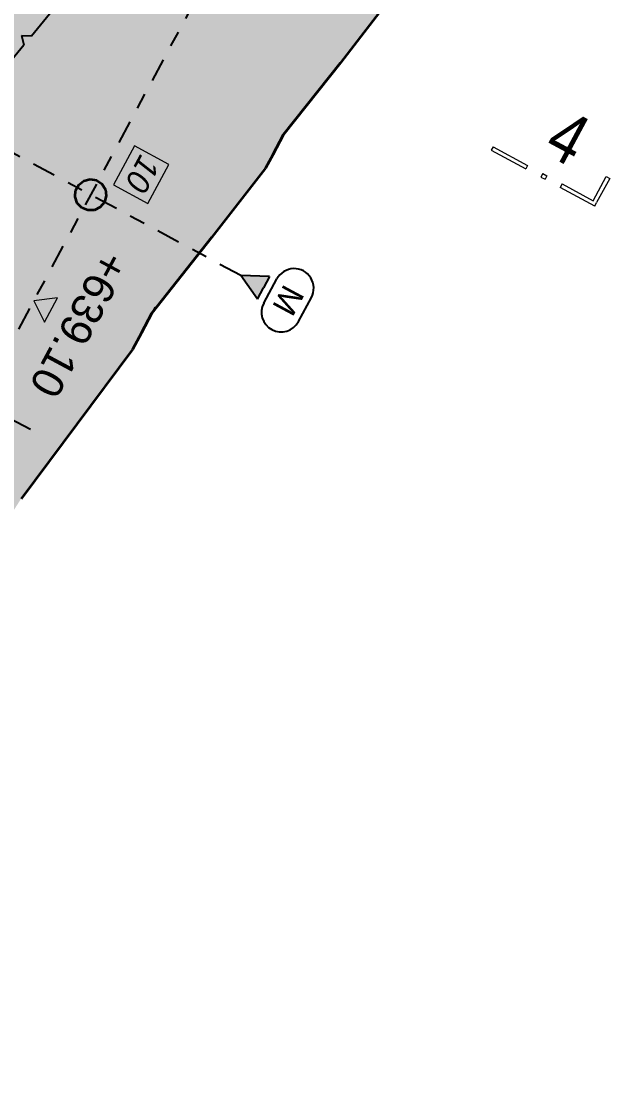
# Model space of a CAD drawing. Header units: metres. Extents: x 2711799 to 2711985, y 1236908 to 1237087.
# Drawn here: x 2711827.13 to 2711830.88, y 1236930.78 to 1236937.58 of the extents above; entities that cross this region are included whole.
import ezdxf

# ---------------------------------------------------------------- set-up
doc = ezdxf.new("R2010")
doc.units = ezdxf.units.M
for name, pattern in [('AUSGEZOGEN', [0]), ('PUNKT2_S9', [0.35, 0.15, -0.1, 0, -0.1]), ('VERDECKT2_S2', [0.18, 0.1, -0.08])]:
    doc.linetypes.add(name, pattern=pattern)
for name, color, linetype, lineweight in [('XR$10$Bauteilachse', 7, 'PUNKT2_S9', 25), ('XR$10$Beton Ansicht', 7, 'AUSGEZOGEN', 35), ('XR$10$Beton verdeckt vorne', 7, 'VERDECKT2_S2', 25), ('XR$10$Betonierfugen', 7, 'AUSGEZOGEN', 25), ('XR$10$Fuellflaeche', 7, 'AUSGEZOGEN', 25), ('XR$10$STANDARD_1', 7, 'AUSGEZOGEN', 13), ('XR$10$Text Decke', 7, 'AUSGEZOGEN', 18), ('XR$10$Vermassung Aushub Ebenen', 7, 'AUSGEZOGEN', 25), ('XR$10$Vermassung Schnitte', 7, 'AUSGEZOGEN', 18), ('XR$10$Wand Beton bewehrt', 7, 'AUSGEZOGEN', 50), ('XR$11$Decke', 7, 'AUSGEZOGEN', 35)]:
    doc.layers.add(name, color=color, linetype=linetype, lineweight=lineweight)
doc.styles.add('ARIAL', font='arial.ttf')

# ---------------------------------------------------------------- blocks, each defined once
blk = doc.blocks.new('MUSTERELEMENT_28')
at = {"layer": 'XR$10$Betonierfugen', "color": 7, "linetype": 'AUSGEZOGEN', "lineweight": 25, "transparency": 33554687}
for p, q in [((120.6937, -50.5044), (120.4855, -50.463)), ((120.7207, -50.5608), (120.6937, -50.5044)), ((120.7207, -50.5608), (120.7672, -50.519)), ((120.9755, -50.5604), (120.7672, -50.519))]:
    blk.add_line(p, q, dxfattribs=at)
blk = doc.blocks.new('COMPLEX_KOTENVERMASSUNG_3')
at = {"layer": 'XR$10$Vermassung Schnitte', "linetype": 'AUSGEZOGEN', "lineweight": 18, "transparency": 33554687}
blk.add_hatch(color=7, dxfattribs=at).paths.add_polyline_path([(122.2616, -49.5669), (122.0866, -49.5669), (122.1741, -49.6919)])
at = {"layer": 'XR$10$Vermassung Schnitte', "color": 7, "linetype": 'AUSGEZOGEN', "lineweight": 18, "transparency": 33554687}
for p, q in [((122.2616, -49.5669), (122.0866, -49.5669)), ((122.0866, -49.5669), (122.1741, -49.6919)), ((122.1741, -49.6919), (122.2616, -49.5669)), ((122.1741, -49.6919), (122.1741, -49.6919)), ((122.1741, -49.6919), (122.1741, -49.6919)), ((122.1741, -49.6919), (122.1741, -49.6919)), ((122.1741, -49.6919), (122.1741, -49.6919))]:
    blk.add_line(p, q, dxfattribs=at)
at = {"layer": 'XR$10$Vermassung Schnitte', "color": 7, "linetype": 'AUSGEZOGEN', "lineweight": 18, "transparency": 33554687, "insert": (121.672, -49.4669), "char_height": 0.2, "width": 1.115675, "attachment_point": 7, "style": 'ARIAL'}
blk.add_mtext('\\W0.98;+639.10', dxfattribs=at)

msp = doc.modelspace()

# ---------------------------------------------------------------- hatches: boundary and pattern name
at = {"layer": 'XR$10$Fuellflaeche', "transparency": 33554687}
msp.add_hatch(color=1, dxfattribs=at).paths.add_polyline_path([(2711828.5246, 1236935.9638), (2711828.6307, 1236935.8135), (2711828.7084, 1236935.9581)])
at = {"layer": 'XR$10$Wand Beton bewehrt', "linetype": 'AUSGEZOGEN', "lineweight": 35, "transparency": 33554687}
msp.add_hatch(color=94, dxfattribs=at).paths.add_polyline_path([(2711827.6289, 1236936.3991), (2711827.6558, 1236936.4308), (2711827.6674, 1236936.4708), (2711827.6618, 1236936.512), (2711827.64, 1236936.5473), (2711827.6056, 1236936.5707), (2711827.5647, 1236936.5782), (2711827.5243, 1236936.5683), (2711827.4914, 1236936.5428), (2711827.4717, 1236936.5062), (2711827.4686, 1236936.4647), (2711827.4827, 1236936.4256), (2711827.5114, 1236936.3956), (2711827.5499, 1236936.3798), (2711827.5915, 1236936.3811)])
at = {"layer": 'XR$11$Decke', "lineweight": 25, "transparency": 33554687}
msp.add_hatch(color=131, dxfattribs=at).paths.add_polyline_path([(2711829.6834, 1236938.864), (2711824.1963, 1236941.1428), (2711823.6932, 1236940.207), (2711819.8187, 1236933.3434), (2711819.7943, 1236933.3564), (2711819.4439, 1236932.7047), (2711819.468, 1236932.6917), (2711815.7614, 1236925.454), (2711815.3826, 1236924.7496), (2711816.0223, 1236922.6224), (2711817.0457, 1236923.1806), (2711819.2635, 1236924.2386), (2711820.1856, 1236924.6652), (2711820.3929, 1236924.7616), (2711821.9105, 1236926.3357), (2711827.124, 1236934.5396), (2711827.8346, 1236935.4927), (2711827.9586, 1236935.7235), (2711828.6826, 1236936.6476), (2711828.7981, 1236936.8626), (2711829.5306, 1236937.8026), (2711829.6318, 1236937.9908), (2711829.8594, 1236938.2767)])

# ---------------------------------------------------------------- linework, layer by layer
at = {"layer": 'XR$10$Bauteilachse', "transparency": 33554687}
for p, q in [((2711829.5222, 1236940.1138, 640.05), (2711825.8936, 1236933.3645, 640.05)), ((2711827.1833, 1236934.9818, 640.05), (2711822.5328, 1236937.4821, 640.05))]:
    msp.add_line(p, q, dxfattribs=at)
at = {"layer": 'XR$10$Beton Ansicht', "transparency": 33554687}
for p, q in [((2711829.5306, 1236937.8026, 640.05), (2711829.1611, 1236937.3198, 640.05)), ((2711829.1611, 1236937.3198, 640.05), (2711828.7981, 1236936.8626, 640.05)), ((2711828.7981, 1236936.8626, 640.05), (2711829.1611, 1236937.3198, 640.05)), ((2711828.7981, 1236936.8626, 640.05), (2711828.729, 1236936.734, 640.05)), ((2711828.729, 1236936.734, 640.05), (2711828.7981, 1236936.8626, 640.05)), ((2711828.729, 1236936.734, 640.05), (2711828.6826, 1236936.6476, 640.05)), ((2711828.6826, 1236936.6476, 640.05), (2711828.3413, 1236936.2084, 640.05)), ((2711827.4717, 1236936.5062, 640.05), (2711827.4914, 1236936.5428, 640.05)), ((2711827.4914, 1236936.5428, 640.05), (2711827.5243, 1236936.5683, 640.05)), ((2711827.5243, 1236936.5683, 640.05), (2711827.5647, 1236936.5782, 640.05)), ((2711827.5647, 1236936.5782, 640.05), (2711827.6056, 1236936.5707, 640.05)), ((2711827.6056, 1236936.5707, 640.05), (2711827.64, 1236936.5473, 640.05)), ((2711827.64, 1236936.5473, 640.05), (2711827.6618, 1236936.512, 640.05)), ((2711827.4686, 1236936.4647, 640.05), (2711827.4717, 1236936.5062, 640.05)), ((2711827.6674, 1236936.4708, 640.05), (2711827.6558, 1236936.4308, 640.05)), ((2711827.6618, 1236936.512, 640.05), (2711827.6674, 1236936.4708, 640.05)), ((2711827.4827, 1236936.4256, 640.05), (2711827.4686, 1236936.4647, 640.05)), ((2711827.5114, 1236936.3956, 640.05), (2711827.4827, 1236936.4256, 640.05)), ((2711827.6558, 1236936.4308, 640.05), (2711827.6289, 1236936.3991, 640.05)), ((2711827.5499, 1236936.3798, 640.05), (2711827.5114, 1236936.3956, 640.05)), ((2711827.5915, 1236936.3811, 640.05), (2711827.5499, 1236936.3798, 640.05)), ((2711827.6289, 1236936.3991, 640.05), (2711827.5915, 1236936.3811, 640.05)), ((2711828.3413, 1236936.2084, 640.05), (2711827.9586, 1236935.7235, 640.05)), ((2711827.9586, 1236935.7235, 640.05), (2711828.3413, 1236936.2084, 640.05)), ((2711827.9586, 1236935.7235, 640.05), (2711827.8913, 1236935.5983, 640.05)), ((2711827.8913, 1236935.5983, 640.05), (2711827.9586, 1236935.7235, 640.05)), ((2711827.8913, 1236935.5983, 640.05), (2711827.8346, 1236935.4927, 640.05)), ((2711827.8346, 1236935.4927, 640.05), (2711827.124, 1236934.5396, 640.05))]:
    msp.add_line(p, q, dxfattribs=at)
at = {"layer": 'XR$10$Beton verdeckt vorne', "transparency": 33554687}
msp.add_line((2711827.9791, 1236935.7615, 640.05), (2711827.9586, 1236935.7235, 640.05), dxfattribs=at)
at = {"layer": 'XR$10$STANDARD_1', "color": 7, "linetype": 'AUSGEZOGEN', "lineweight": 18, "transparency": 33554687, "elevation": 0}
msp.add_lwpolyline([(2711827.8465, 1236936.791), (2711827.7125, 1236936.5417), (2711827.9327, 1236936.4233), (2711828.0667, 1236936.6726), (2711827.8465, 1236936.791)], dxfattribs=at)
at = {"layer": 'XR$10$Text Decke', "transparency": 33554687}
for p, q in [((2711830.1336, 1236936.7841, 640.05), (2711830.1217, 1236936.762, 640.05)), ((2711830.1217, 1236936.762, 640.05), (2711830.3419, 1236936.6437, 640.05)), ((2711830.1336, 1236936.7841, 640.05), (2711830.3538, 1236936.6657, 640.05)), ((2711830.3538, 1236936.6657, 640.05), (2711830.3419, 1236936.6437, 640.05)), ((2711830.4506, 1236936.6136, 640.05), (2711830.4388, 1236936.5916, 640.05)), ((2711830.4506, 1236936.6136, 640.05), (2711830.4771, 1236936.5994, 640.05)), ((2711830.4388, 1236936.5916, 640.05), (2711830.4652, 1236936.5774, 640.05)), ((2711830.4771, 1236936.5994, 640.05), (2711830.4652, 1236936.5774, 640.05)), ((2711830.5739, 1236936.5473, 640.05), (2711830.5621, 1236936.5253, 640.05)), ((2711830.5739, 1236936.5473, 640.05), (2711830.7721, 1236936.4407, 640.05)), ((2711830.7721, 1236936.4407, 640.05), (2711830.855, 1236936.5949, 640.05)), ((2711830.877, 1236936.583, 640.05), (2711830.7941, 1236936.4289, 640.05)), ((2711830.855, 1236936.5949, 640.05), (2711830.877, 1236936.583, 640.05)), ((2711830.7823, 1236936.4069, 640.05), (2711830.5621, 1236936.5253, 640.05)), ((2711830.7823, 1236936.4069, 640.05), (2711830.7941, 1236936.4289, 640.05))]:
    msp.add_line(p, q, dxfattribs=at)
at = {"layer": 'XR$10$Vermassung Aushub Ebenen', "color": 1, "linetype": 'PUNKT2_S9', "lineweight": 25, "transparency": 33554687}
msp.add_line((2711828.5246, 1236935.9638, 640.05), (2711823.2311, 1236938.8097, 640.05), dxfattribs=at)
at = {"layer": 'XR$10$Vermassung Aushub Ebenen', "color": 1, "lineweight": 25, "transparency": 33554687}
for p, q in [((2711828.6307, 1236935.8135, 640.05), (2711828.5246, 1236935.9638, 640.05)), ((2711828.7084, 1236935.9581, 640.05), (2711828.5246, 1236935.9638, 640.05)), ((2711828.7084, 1236935.9581, 640.05), (2711828.6695, 1236935.8858, 640.05)), ((2711828.6307, 1236935.8135, 640.05), (2711828.6695, 1236935.8858, 640.05))]:
    msp.add_line(p, q, dxfattribs=at)
at = {"layer": 'XR$10$Vermassung Aushub Ebenen', "color": 1, "linetype": 'AUSGEZOGEN', "lineweight": 25, "transparency": 33554687}
for p, q in [((2711828.672, 1236935.7881, 640.05), (2711828.7547, 1236935.9419, 640.05)), ((2711828.8922, 1236935.6697, 640.05), (2711828.9749, 1236935.8235, 640.05))]:
    msp.add_line(p, q, dxfattribs=at)
for centre, start, end in [((2711828.8648, 1236935.8827, 640.05), 331.73568, 151.73568), ((2711828.7821, 1236935.7289, 640.05), 151.73568, 331.73568)]:
    msp.add_arc(centre, 0.125, start, end, dxfattribs=at)

# ---------------------------------------------------------------- block references
at = {"layer": 'XR$10$Betonierfugen', "color": 7, "linetype": 'AUSGEZOGEN', "lineweight": 25, "transparency": 33554687, "rotation": 241.7356833995579}
msp.add_blockref('MUSTERELEMENT_28', (2711928.8263, 1237019.8797, 640.05), dxfattribs=at)
at = {"layer": 'XR$10$Vermassung Schnitte', "color": 7, "linetype": 'AUSGEZOGEN', "lineweight": 18, "transparency": 33554687, "rotation": 241.7356833995579}
msp.add_blockref('COMPLEX_KOTENVERMASSUNG_3', (2711928.8263, 1237019.8797, 640.05), dxfattribs=at)

# ---------------------------------------------------------------- texts
at = {"layer": 'XR$10$STANDARD_1', "color": 7, "linetype": 'AUSGEZOGEN', "lineweight": 18, "transparency": 33554687, "insert": (2711827.8831, 1236936.743, 640.05), "char_height": 0.15, "width": 0.303868, "attachment_point": 7, "rotation": 241.73568, "style": 'ARIAL'}
msp.add_mtext('\\W0.94;\\fArial|i1|b0|c0|p0;10', dxfattribs=at)
at = {"layer": 'XR$10$Text Decke', "transparency": 33554687, "insert": (2711830.4444, 1236936.7497, 640.05), "char_height": 0.325, "width": 0.338799, "attachment_point": 7, "rotation": 331.73568, "style": 'ARIAL'}
msp.add_mtext('\\W0.81;4', dxfattribs=at)
at = {"layer": 'XR$10$Vermassung Aushub Ebenen', "color": 1, "linetype": 'AUSGEZOGEN', "lineweight": 25, "transparency": 33554687, "insert": (2711828.8031, 1236935.9158, 640.05), "char_height": 0.15, "width": 0.248681, "attachment_point": 7, "rotation": 241.73568, "style": 'ARIAL'}
msp.add_mtext('\\W0.99;M', dxfattribs=at)

doc.saveas('drawing.dxf')
